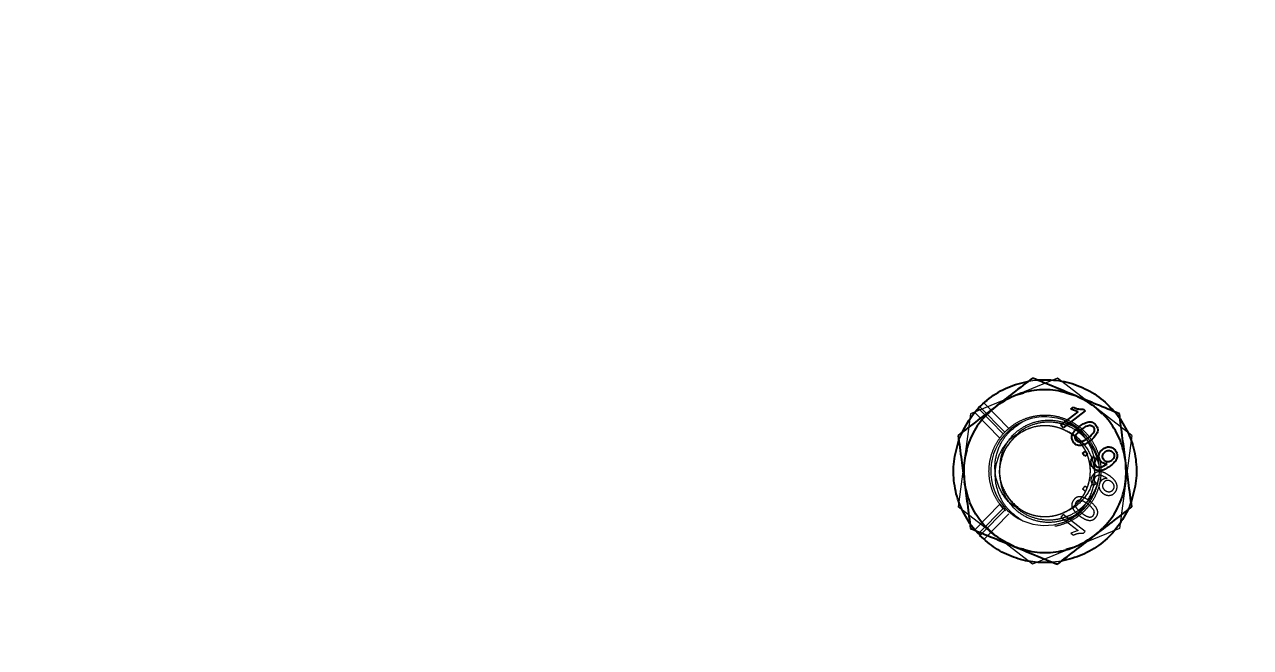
# Model space of a CAD drawing. Header units: millimetres. Extents: x 861 to 27901, y 673 to 17923.
# Drawn here: x 11423.4 to 11602.8, y 5662.5 to 5753.5 of the extents above; entities that cross this region are included whole.
import ezdxf

# ---------------------------------------------------------------- set-up
doc = ezdxf.new("R2010")
doc.units = ezdxf.units.MM
doc.header["$LTSCALE"] = 33.3
doc.linetypes.add('HIDDEN', pattern=[1.905, 1.27, -0.635])
doc.layers.add('CAPA_1', color=7, linetype='Continuous')
doc.styles.add('SLDTEXTSTYLE0', font='TXT', dxfattribs={"width": 0.75})
doc.dimstyles.new('SLDDIMSTYLE0', dxfattribs={"dimtxt": 66.6, "dimasz": 66.6, "dimexe": 0, "dimexo": 0.0625, "dimgap": 16.65, "dimtad": 2, "dimdec": 0, "dimlfac": 1.261261, "dimrnd": 1e-09, "dimzin": 12, "dimdsep": 46, "dimtxsty": 'SLDTEXTSTYLE0', "dimsah": 1, "dimcen": 0.09, "dimadec": 0, "dimazin": 3, "dimtfac": 1, "dimtdec": 0, "dimtofl": 0, "dimtmove": 0, "dimatfit": 3, "dimfxl": 1, "dimfrac": 2, "dimtolj": 1, "dimtzin": 12, "dimarcsym": 0})

# ---------------------------------------------------------------- blocks, each defined once
blk = doc.blocks.new('_D_12')
at = {"layer": 'CAPA_1', "transparency": 16777216}
for p, q in [((10897.43, 5841.2), (14430.99, 5841.2)), ((14397.69, 5841.2), (14397.69, 5357.98)), ((14240.18, 5357.98), (14430.99, 5357.98))]:
    blk.add_line(p, q, dxfattribs=at)
for points in [[(14397.69, 5841.2), (14387.44, 5774.6), (14407.94, 5774.6)], [(14397.69, 5357.98), (14407.94, 5424.58), (14387.44, 5424.58)]]:
    blk.add_solid(points, dxfattribs=at)
at = {"layer": 'CAPA_1', "transparency": 16777216, "insert": (14311.84, 5525.78), "char_height": 66.6, "attachment_point": 1, "rotation": 90, "style": 'SLDTEXTSTYLE0'}
blk.add_mtext('609', dxfattribs=at)
blk = doc.blocks.new('_D_13')
at = {"layer": 'CAPA_1', "transparency": 16777216}
for p, q in [((9823.17, 6912.25), (14695.32, 6912.25)), ((14662.02, 6912.25), (14662.02, 5357.98)), ((14240.18, 5357.98), (14695.32, 5357.98))]:
    blk.add_line(p, q, dxfattribs=at)
for points in [[(14662.02, 6912.25), (14651.77, 6845.65), (14672.27, 6845.65)], [(14662.02, 5357.98), (14672.27, 5424.58), (14651.77, 5424.58)]]:
    blk.add_solid(points, dxfattribs=at)
at = {"layer": 'CAPA_1', "transparency": 16777216, "insert": (14576.17, 6036.69), "char_height": 66.6, "attachment_point": 1, "rotation": 90, "style": 'SLDTEXTSTYLE0'}
blk.add_mtext('1960', dxfattribs=at)

msp = doc.modelspace()

# ---------------------------------------------------------------- linework, layer by layer
at = {"color": 1, "linetype": 'HIDDEN', "lineweight": 18}
for p, q in [((11574.55, 5701.86), (11561.86, 5696.63)), ((11569.76, 5701.24), (11570.64, 5701.46)), ((11570.36, 5701.42), (11571.59, 5701.59)), ((11570.9, 5701.49), (11572.24, 5701.57)), ((11585.44, 5693.48), (11574.55, 5701.86)), ((11568.21, 5699.24), (11569.69, 5699.64)), ((11575.79, 5699.64), (11577.29, 5699.23)), ((11562.62, 5696.94), (11562.99, 5697.42)), ((11562.99, 5697.42), (11566.63, 5693.7)), ((11563.22, 5697.66), (11563.8, 5698.22)), ((11566.85, 5693.94), (11563.22, 5697.66)), ((11563.8, 5698.22), (11564.27, 5698.56)), ((11567.44, 5694.49), (11563.8, 5698.22)), ((11565.4, 5697.58), (11564.4, 5696.59)), ((11579.99, 5697.67), (11581.08, 5696.59)), ((11582.75, 5697.1), (11583.86, 5695.65)), ((11561.86, 5696.63), (11560.04, 5683.01)), ((11562.46, 5696.82), (11566.12, 5693.07)), ((11582.96, 5696.9), (11583.72, 5695.91)), ((11560.14, 5692.77), (11560.62, 5693.92)), ((11560.31, 5693.19), (11560.95, 5694.46)), ((11567.44, 5694.49), (11566.85, 5693.94)), ((11567.57, 5694.59), (11567.44, 5694.49)), ((11570.35, 5694.45), (11570.2, 5694.37)), ((11577.76, 5694.36), (11577.58, 5694.53)), ((11585.44, 5693.48), (11583.62, 5679.87)), ((11560.01, 5692.21), (11560.22, 5692.97)), ((11561.35, 5691.3), (11560.95, 5689.82)), ((11584.13, 5691.3), (11584.49, 5689.93)), ((11561.35, 5685.2), (11560.95, 5686.7)), ((11579.86, 5686.13), (11580.22, 5686.51)), ((11580.4, 5686.34), (11580.6, 5687.22)), ((11581.78, 5687.22), (11581.86, 5687.16)), ((11584.53, 5686.68), (11584.13, 5685.2)), ((11567.37, 5684.42), (11567.74, 5683.9)), ((11578.57, 5686.07), (11578.25, 5685.66)), ((11578.25, 5685.66), (11578.66, 5685.34)), ((11578.98, 5685.75), (11578.57, 5686.07)), ((11570.93, 5674.64), (11560.04, 5683.01)), ((11562.46, 5679.68), (11566.12, 5683.43)), ((11563.22, 5679.31), (11566.63, 5682.8)), ((11566.09, 5683.48), (11566.98, 5682.45)), ((11566.63, 5682.8), (11566.12, 5683.43)), ((11578.71, 5683.03), (11577.58, 5681.97)), ((11584.97, 5682.82), (11584.54, 5682.05)), ((11585.34, 5683.73), (11584.87, 5682.57)), ((11585.48, 5684.35), (11585.07, 5683.06)), ((11566.85, 5682.55), (11563.55, 5679.17)), ((11567.44, 5682), (11563.8, 5678.28)), ((11575.38, 5681.93), (11575.06, 5681.52)), ((11575.06, 5681.52), (11577.58, 5679.58)), ((11578.61, 5679.45), (11575.38, 5681.93)), ((11577.29, 5681.8), (11577.82, 5682.18)), ((11563.29, 5678.78), (11561.74, 5680.63)), ((11562.46, 5679.68), (11561.76, 5680.59)), ((11565.49, 5678.82), (11564.4, 5679.91)), ((11583.62, 5679.87), (11570.93, 5674.64)), ((11577.58, 5679.58), (11576.53, 5679.2)), ((11576.53, 5679.2), (11576.91, 5678.91)), ((11578.4, 5679.18), (11578.61, 5679.45)), ((11577.27, 5677.25), (11575.79, 5676.86)), ((11575.2, 5675.1), (11573.37, 5674.92)), ((11575.12, 5675.08), (11573.89, 5674.91))]:
    msp.add_line(p, q, dxfattribs=at)
at = {"color": 7, "linetype": 'Continuous', "lineweight": 25}
for p, q in [((11578.61, 5697.05), (11575.38, 5694.57)), ((11576.53, 5697.29), (11576.91, 5697.59)), ((11577.58, 5696.91), (11576.53, 5697.29)), ((11578.4, 5697.32), (11578.61, 5697.05)), ((11575.06, 5694.98), (11577.58, 5696.91)), ((11575.38, 5694.57), (11575.06, 5694.98)), ((11578.25, 5690.84), (11578.66, 5691.16)), ((11578.57, 5690.43), (11578.25, 5690.84)), ((11578.98, 5690.75), (11578.57, 5690.43)), ((11578.66, 5691.16), (11578.98, 5690.75)), ((11579.86, 5690.37), (11580.22, 5689.99)), ((11581.78, 5689.27), (11581.86, 5689.34)), ((11562.99, 5679.08), (11562.46, 5679.68)), ((11562.99, 5679.08), (11563.22, 5679.31)), ((11563.22, 5678.83), (11563.55, 5679.17))]:
    msp.add_line(p, q, dxfattribs=at)
at = {"color": 1, "linetype": 'HIDDEN', "lineweight": 18}
msp.add_arc((11572.74, 5688.25), 7.93, 37.5876, 307.5876, dxfattribs=at)
at = {"color": 7, "linetype": 'Continuous', "lineweight": 25}
for points in [[(11560.62, 5693.92), (11561.13, 5694.86), (11562.17, 5696.72), (11564.51, 5698.95), (11567.25, 5700.64), (11569.32, 5701.16), (11570.36, 5701.42)], [(11571.59, 5701.59), (11572.66, 5701.61), (11574.79, 5701.64), (11577.89, 5700.73), (11580.72, 5699.2), (11582.21, 5697.67), (11582.96, 5696.9)], [(11577.27, 5699.24), (11576.28, 5699.57), (11574.3, 5700.21), (11571.15, 5700.16), (11568.1, 5699.39), (11566.36, 5698.24), (11565.49, 5697.67)], [(11584.53, 5689.82), (11584.31, 5690.84), (11583.88, 5692.88), (11582.26, 5695.58), (11580.07, 5697.84), (11578.2, 5698.77), (11577.27, 5699.24)], [(11565.49, 5697.67), (11564.71, 5696.98), (11563.16, 5695.59), (11561.64, 5692.83), (11560.77, 5689.8), (11560.89, 5687.72), (11560.95, 5686.68)], [(11583.72, 5695.91), (11584.27, 5695), (11585.37, 5693.17), (11586.12, 5690.03), (11586.21, 5686.81), (11585.63, 5684.75), (11585.34, 5683.73)], [(11561.76, 5680.59), (11561.21, 5681.5), (11560.11, 5683.33), (11559.36, 5686.47), (11559.27, 5689.69), (11559.85, 5691.74), (11560.14, 5692.77)], [(11579.99, 5678.82), (11580.77, 5679.52), (11582.32, 5680.91), (11583.85, 5683.67), (11584.71, 5686.7), (11584.59, 5688.78), (11584.53, 5689.82)], [(11568.21, 5677.25), (11567.28, 5677.72), (11565.42, 5678.66), (11563.22, 5680.92), (11561.6, 5683.62), (11561.17, 5685.66), (11560.95, 5686.68)], [(11584.87, 5682.57), (11584.35, 5681.64), (11583.31, 5679.77), (11580.97, 5677.55), (11578.23, 5675.86), (11576.16, 5675.34), (11575.12, 5675.08)], [(11573.89, 5674.91), (11572.91, 5674.89), (11570.95, 5674.84), (11568.09, 5675.6), (11565.42, 5676.88), (11563.96, 5678.18), (11563.22, 5678.83)], [(11568.21, 5677.25), (11569.2, 5676.93), (11571.18, 5676.28), (11574.33, 5676.34), (11577.38, 5677.11), (11579.12, 5678.25), (11579.99, 5678.82)]]:
    msp.add_open_spline(points, degree=3, dxfattribs=at)
for points, knots in [([(11570.93, 5701.86), (11569.98, 5701.13), (11568.19, 5699.76), (11566.35, 5698.34), (11565.49, 5697.67)], [0, 0, 0, 0, 0.532771, 1, 1, 1, 1]), ([(11577.27, 5699.24), (11576.27, 5699.66), (11574.12, 5700.54), (11572.04, 5701.4), (11570.93, 5701.86)], [0, 0, 0, 0, 0.467229, 1, 1, 1, 1]), ([(11583.62, 5696.63), (11582.51, 5697.08), (11580.43, 5697.94), (11578.28, 5698.83), (11577.27, 5699.24)], [0, 0, 0, 0, 0.532771, 1, 1, 1, 1]), ([(11565.49, 5697.67), (11564.62, 5697.01), (11562.78, 5695.59), (11561, 5694.22), (11560.04, 5693.48)], [0, 0, 0, 0, 0.467229, 1, 1, 1, 1]), ([(11576.91, 5697.59), (11577.15, 5697.48), (11577.63, 5697.28), (11578.15, 5697.3), (11578.4, 5697.32)], [0, 0, 0, 0, 0.500866, 1, 1, 1, 1]), ([(11577.77, 5694.76), (11577.96, 5694.89), (11578.33, 5695.16), (11578.87, 5695.41), (11579.33, 5695.47), (11579.67, 5695.41), (11579.97, 5695.24), (11580.13, 5695.07), (11580.2, 5694.98)], [0, 0, 0, 0, 0.2504817, 0.5003456, 0.6317049, 0.7502211, 0.8749867, 1, 1, 1, 1]), ([(11584.53, 5689.82), (11584.39, 5690.9), (11584.08, 5693.2), (11583.78, 5695.44), (11583.62, 5696.63)], [0, 0, 0, 0, 0.467229, 1, 1, 1, 1]), ([(11560.04, 5693.48), (11560.2, 5692.3), (11560.5, 5690.06), (11560.81, 5687.76), (11560.95, 5686.68)], [0, 0, 0, 0, 0.532771, 1, 1, 1, 1]), ([(11576.93, 5692.46), (11576.84, 5692.61), (11576.7, 5692.83), (11576.66, 5693.13), (11576.67, 5693.3), (11576.68, 5693.38), (11576.69, 5693.42)], [0, 0, 0, 0, 0.498795, 0.749148, 0.874576, 1, 1, 1, 1]), ([(11576.69, 5693.42), (11576.74, 5693.56), (11576.85, 5693.83), (11577.21, 5694.29), (11577.55, 5694.57), (11577.77, 5694.76)], [0, 0, 0, 0, 0.249754, 0.499871, 1, 1, 1, 1]), ([(11577.31, 5692.75), (11577.26, 5692.82), (11577.17, 5692.96), (11577.17, 5693.22), (11577.22, 5693.46), (11577.5, 5693.88), (11577.83, 5694.14), (11578.09, 5694.34)], [0, 0, 0, 0, 0.124696, 0.249462, 0.374432, 0.499637, 1, 1, 1, 1]), ([(11578.09, 5694.34), (11578.27, 5694.48), (11578.54, 5694.67), (11578.94, 5694.89), (11579.16, 5694.93), (11579.27, 5694.96)], [0, 0, 0, 0, 0.500372, 0.750515, 1, 1, 1, 1]), ([(11579.83, 5694.7), (11579.87, 5694.63), (11579.96, 5694.49), (11579.97, 5694.23), (11579.91, 5693.99), (11579.64, 5693.57), (11579.31, 5693.31), (11579.05, 5693.1)], [0, 0, 0, 0, 0.124745, 0.249484, 0.374471, 0.499648, 1, 1, 1, 1]), ([(11579.27, 5694.96), (11579.33, 5694.96), (11579.43, 5694.95), (11579.59, 5694.9), (11579.72, 5694.82), (11579.79, 5694.74), (11579.83, 5694.7)], [0, 0, 0, 0, 0.250158, 0.500156, 0.750032, 1, 1, 1, 1]), ([(11580.2, 5694.98), (11580.27, 5694.88), (11580.4, 5694.69), (11580.48, 5694.35), (11580.45, 5694), (11580.16, 5693.37), (11579.72, 5692.99), (11579.36, 5692.69)], [0, 0, 0, 0, 0.125373, 0.250644, 0.375698, 0.501113, 1, 1, 1, 1]), ([(11579.36, 5692.69), (11579.18, 5692.55), (11578.8, 5692.28), (11578.27, 5692.04), (11577.81, 5691.98), (11577.47, 5692.03), (11577.16, 5692.2), (11577.01, 5692.38), (11576.93, 5692.46)], [0, 0, 0, 0, 0.250476, 0.500347, 0.625768, 0.750176, 0.87497, 1, 1, 1, 1]), ([(11579.05, 5693.1), (11578.78, 5692.9), (11578.45, 5692.65), (11577.97, 5692.49), (11577.72, 5692.5), (11577.48, 5692.57), (11577.36, 5692.69), (11577.31, 5692.75)], [0, 0, 0, 0, 0.50041, 0.625613, 0.75058, 0.875344, 1, 1, 1, 1]), ([(11581.2, 5691.47), (11581.34, 5691.56), (11581.56, 5691.71), (11581.9, 5691.79), (11582.16, 5691.79), (11582.41, 5691.75), (11582.74, 5691.62), (11582.91, 5691.43), (11583.03, 5691.3)], [0, 0, 0, 0, 0.249869, 0.376454, 0.500348, 0.627239, 0.750824, 1, 1, 1, 1]), ([(11579.72, 5688.84), (11579.64, 5688.96), (11579.52, 5689.14), (11579.46, 5689.42), (11579.46, 5689.71), (11579.58, 5690.05), (11579.77, 5690.27), (11579.86, 5690.37)], [0, 0, 0, 0, 0.249859, 0.375718, 0.500481, 0.749846, 1, 1, 1, 1]), ([(11580.22, 5689.99), (11580.16, 5689.92), (11580.06, 5689.79), (11579.98, 5689.6), (11579.97, 5689.45), (11579.99, 5689.32), (11580.04, 5689.21), (11580.09, 5689.14), (11580.11, 5689.11)], [0, 0, 0, 0, 0.276477, 0.499318, 0.623718, 0.749496, 0.874756, 1, 1, 1, 1]), ([(11580.87, 5689.75), (11580.82, 5689.82), (11580.73, 5689.95), (11580.65, 5690.19), (11580.63, 5690.43), (11580.65, 5690.67), (11580.73, 5690.91), (11580.89, 5691.2), (11581.08, 5691.36), (11581.2, 5691.47)], [0, 0, 0, 0, 0.125074, 0.250064, 0.373261, 0.500199, 0.624296, 0.750369, 1, 1, 1, 1]), ([(11581.34, 5689.91), (11581.28, 5690), (11581.19, 5690.14), (11581.15, 5690.35), (11581.16, 5690.51), (11581.2, 5690.66), (11581.3, 5690.86), (11581.42, 5690.96), (11581.5, 5691.04)], [0, 0, 0, 0, 0.249521, 0.373851, 0.499889, 0.624096, 0.750315, 1, 1, 1, 1]), ([(11582.48, 5689.82), (11582.39, 5689.76), (11582.26, 5689.67), (11582.05, 5689.61), (11581.88, 5689.6), (11581.72, 5689.63), (11581.52, 5689.71), (11581.41, 5689.83), (11581.34, 5689.91)], [0, 0, 0, 0, 0.249976, 0.378222, 0.500342, 0.627452, 0.750811, 1, 1, 1, 1]), ([(11581.5, 5691.04), (11581.59, 5691.1), (11581.78, 5691.23), (11582.07, 5691.27), (11582.3, 5691.24), (11582.51, 5691.16), (11582.63, 5691.04), (11582.71, 5690.95)], [0, 0, 0, 0, 0.25025, 0.499842, 0.629576, 0.750665, 1, 1, 1, 1]), ([(11583.03, 5691.3), (11583.1, 5691.21), (11583.22, 5691.02), (11583.3, 5690.69), (11583.3, 5690.35), (11583.18, 5689.91), (11582.84, 5689.45), (11582.49, 5689.17), (11582.32, 5689.03)], [0, 0, 0, 0, 0.125064, 0.25009, 0.37511, 0.500169, 0.749441, 1, 1, 1, 1]), ([(11582.71, 5690.95), (11582.77, 5690.86), (11582.86, 5690.72), (11582.88, 5690.5), (11582.86, 5690.34), (11582.8, 5690.18), (11582.69, 5690), (11582.57, 5689.89), (11582.48, 5689.82)], [0, 0, 0, 0, 0.249017, 0.372138, 0.499365, 0.623562, 0.749893, 1, 1, 1, 1]), ([(11585.44, 5683.01), (11585.28, 5684.2), (11584.98, 5686.44), (11584.67, 5688.74), (11584.53, 5689.82)], [0, 0, 0, 0, 0.532771, 1, 1, 1, 1]), ([(11582.32, 5689.03), (11582.12, 5688.89), (11581.72, 5688.6), (11581.15, 5688.35), (11580.65, 5688.31), (11580.29, 5688.39), (11579.97, 5688.57), (11579.8, 5688.75), (11579.72, 5688.84)], [0, 0, 0, 0, 0.250485, 0.500119, 0.627899, 0.750092, 0.874994, 1, 1, 1, 1]), ([(11580.11, 5689.11), (11580.16, 5689.05), (11580.27, 5688.93), (11580.48, 5688.83), (11580.72, 5688.79), (11581.18, 5688.89), (11581.51, 5689.11), (11581.78, 5689.27)], [0, 0, 0, 0, 0.125207, 0.25031, 0.375339, 0.50062, 1, 1, 1, 1]), ([(11581.86, 5689.34), (11581.76, 5689.33), (11581.58, 5689.33), (11581.31, 5689.41), (11581.05, 5689.54), (11580.93, 5689.68), (11580.87, 5689.75)], [0, 0, 0, 0, 0.248943, 0.49945, 0.750285, 1, 1, 1, 1]), ([(11560.95, 5686.68), (11561.1, 5685.6), (11561.4, 5683.29), (11561.7, 5681.06), (11561.86, 5679.87)], [0, 0, 0, 0, 0.467229, 1, 1, 1, 1]), ([(11579.99, 5678.82), (11580.86, 5679.49), (11582.7, 5680.91), (11584.48, 5682.28), (11585.44, 5683.01)], [0, 0, 0, 0, 0.467229, 1, 1, 1, 1]), ([(11561.86, 5679.87), (11562.97, 5679.41), (11565.05, 5678.56), (11567.2, 5677.67), (11568.21, 5677.25)], [0, 0, 0, 0, 0.532771, 1, 1, 1, 1]), ([(11568.21, 5677.25), (11569.21, 5676.84), (11571.36, 5675.95), (11573.44, 5675.09), (11574.55, 5674.64)], [0, 0, 0, 0, 0.467229, 1, 1, 1, 1]), ([(11574.55, 5674.64), (11575.5, 5675.37), (11577.29, 5676.74), (11579.13, 5678.16), (11579.99, 5678.82)], [0, 0, 0, 0, 0.532771, 1, 1, 1, 1])]:
    msp.add_open_spline(points, degree=3, knots=knots, dxfattribs=at)
at = {"color": 1, "linetype": 'HIDDEN', "lineweight": 18}
for points in [[(11566.12, 5683.43), (11565.83, 5683.87), (11565.26, 5684.75), (11564.75, 5686.25), (11564.51, 5687.81), (11564.58, 5689.39), (11564.95, 5690.92), (11565.6, 5692.36), (11566.52, 5693.65), (11567.66, 5694.74), (11568.99, 5695.59), (11570.46, 5696.17), (11572.01, 5696.46), (11573.59, 5696.45), (11575.14, 5696.13), (11576.6, 5695.53), (11577.92, 5694.66), (11579.05, 5693.55), (11579.94, 5692.25), (11580.58, 5690.8), (11580.92, 5689.26), (11580.96, 5687.68), (11580.7, 5686.12), (11580.15, 5684.64), (11579.33, 5683.3), (11578.26, 5682.13), (11576.99, 5681.19), (11575.57, 5680.51), (11574.04, 5680.11), (11572.46, 5680.01), (11570.89, 5680.22), (11569.4, 5680.72), (11568.01, 5681.48), (11567.24, 5682.2), (11566.85, 5682.55)], [(11567.48, 5684.2), (11567.03, 5684.95), (11566.12, 5686.45), (11565.99, 5689.14), (11566.83, 5691.64), (11568.58, 5693.65), (11570.97, 5694.83), (11573.62, 5695.01), (11576.14, 5694.16), (11578.14, 5692.41), (11579.32, 5690.02), (11579.5, 5687.37), (11578.65, 5684.85), (11576.9, 5682.85), (11574.51, 5681.67), (11571.87, 5681.5), (11569.31, 5682.31), (11568.09, 5683.57), (11567.48, 5684.2)], [(11579.02, 5693.09), (11579.32, 5692.65), (11579.91, 5691.79), (11580.44, 5690.32), (11580.72, 5688.77), (11580.64, 5687.73), (11580.6, 5687.21)], [(11567.48, 5684.2), (11567.23, 5684.56), (11566.74, 5685.28), (11566.29, 5686.52), (11566.06, 5687.81), (11566.12, 5688.68), (11566.16, 5689.12)]]:
    msp.add_open_spline(points, degree=3, dxfattribs=at)
for points, knots in [([(11569.11, 5682.69), (11568.76, 5682.85), (11567.63, 5683.37), (11566.31, 5685.08), (11565.39, 5687.45), (11565.38, 5690.01), (11566.13, 5692.19), (11567.48, 5694.13), (11568.75, 5694.98), (11569.5, 5695.49)], [0, 0, 0, 0, 0.073226, 0.23471, 0.3941, 0.554574, 0.712039, 0.827456, 1, 1, 1, 1]), ([(11566.16, 5689.12), (11566.21, 5689.58), (11566.31, 5690.5), (11566.92, 5692.07), (11568.04, 5693.64), (11569.78, 5694.93), (11571.76, 5695.64), (11573.86, 5695.78), (11575.91, 5695.32), (11577.7, 5694.4), (11578.61, 5693.49), (11579.02, 5693.09)], [0, 0, 0, 0, 0.081677, 0.161349, 0.291035, 0.413148, 0.534221, 0.654764, 0.776345, 0.898838, 1, 1, 1, 1]), ([(11580.6, 5689.29), (11580.51, 5689.66), (11580.33, 5690.4), (11579.89, 5691.34), (11579.39, 5692.18), (11578.81, 5692.93), (11577.87, 5693.85), (11576.9, 5694.49), (11576.04, 5694.87), (11575.56, 5695.05), (11575.03, 5695.2), (11574.01, 5695.42), (11572.48, 5695.46), (11570.53, 5694.95), (11568.96, 5694.08), (11568.28, 5693.23), (11568.03, 5692.92)], [0, 0, 0, 0, 0.069953, 0.139917, 0.190193, 0.248551, 0.314879, 0.430246, 0.459213, 0.488205, 0.524205, 0.55973, 0.679272, 0.802424, 0.926676, 1, 1, 1, 1]), ([(11575.59, 5695.65), (11576.41, 5695.15), (11577.83, 5694.31), (11579.31, 5692.23), (11580.03, 5690.24), (11580.01, 5688.85), (11580, 5688.35)], [0, 0, 0, 0, 0.314695, 0.54128, 0.834453, 1, 1, 1, 1]), ([(11569.91, 5694.22), (11569.27, 5693.94), (11567.85, 5693.33), (11566.3, 5691.43), (11565.39, 5689.05), (11565.38, 5686.49), (11566.13, 5684.31), (11567.48, 5682.36), (11568.75, 5681.52), (11569.5, 5681.01)], [0, 0, 0, 0, 0.123454, 0.276185, 0.426937, 0.578714, 0.727646, 0.836807, 1, 1, 1, 1]), ([(11567.48, 5684.2), (11567.67, 5683.96), (11568.16, 5683.38), (11568.87, 5682.83), (11569.52, 5682.43), (11569.98, 5682.2), (11570.56, 5681.96), (11571, 5681.84), (11571.24, 5681.78), (11571.24, 5681.78), (11571.24, 5681.78), (11571.24, 5681.78), (11571.24, 5681.78), (11571.25, 5681.78), (11571.25, 5681.78), (11571.27, 5681.77), (11571.3, 5681.77), (11571.37, 5681.75), (11571.58, 5681.71), (11572.29, 5681.59), (11573.1, 5681.59), (11573.89, 5681.7), (11574.34, 5681.8), (11574.85, 5681.94), (11575.3, 5682.11), (11575.57, 5682.24), (11575.84, 5682.37), (11576.18, 5682.56), (11576.66, 5682.88), (11577.11, 5683.23), (11577.5, 5683.61), (11577.88, 5684.03), (11578.27, 5684.55), (11578.57, 5685.05), (11578.74, 5685.39), (11578.86, 5685.67), (11579.01, 5686.04), (11579.18, 5686.58), (11579.3, 5687.14), (11579.37, 5687.74), (11579.39, 5688.34), (11579.36, 5688.89), (11579.29, 5689.36), (11579.22, 5689.7), (11579.17, 5689.9), (11579.11, 5690.15), (11578.99, 5690.52), (11578.78, 5691.02), (11578.57, 5691.45), (11578.35, 5691.81), (11578.01, 5692.31), (11577.46, 5692.96), (11576.67, 5693.64), (11575.89, 5694.12), (11575.15, 5694.45), (11574.46, 5694.68), (11573.75, 5694.82), (11573.04, 5694.9), (11571.81, 5694.89), (11570.05, 5694.47), (11568.12, 5693.19), (11566.68, 5691.35), (11566.33, 5689.86), (11566.16, 5689.12)], [0, 0, 0, 0, 0.025018, 0.062505, 0.073457, 0.087536, 0.104741, 0.12507, 0.12508, 0.125088, 0.125103, 0.125129, 0.125176, 0.125264, 0.125429, 0.125753, 0.126422, 0.127908, 0.131491, 0.144058, 0.187539, 0.197474, 0.209566, 0.225509, 0.240805, 0.248969, 0.250106, 0.265748, 0.281391, 0.297034, 0.312676, 0.325838, 0.344007, 0.365974, 0.374124, 0.375253, 0.390902, 0.40655, 0.422199, 0.437847, 0.456199, 0.471384, 0.483402, 0.495485, 0.499868, 0.500438, 0.516867, 0.531646, 0.544772, 0.556248, 0.566071, 0.595236, 0.625559, 0.651348, 0.670843, 0.691622, 0.711565, 0.729805, 0.750654, 0.81299, 0.875327, 0.937663, 1, 1, 1, 1]), ([(11575.59, 5680.85), (11576.41, 5681.34), (11577.82, 5682.19), (11579.31, 5684.27), (11580.01, 5686.32), (11580.08, 5688.62), (11579.48, 5690.88), (11578.15, 5692.68), (11576.71, 5693.78), (11575.87, 5694.14), (11575.45, 5694.31)], [0, 0, 0, 0, 0.165815, 0.285204, 0.439678, 0.538055, 0.684865, 0.841009, 0.920503, 1, 1, 1, 1]), ([(11580, 5688.14), (11579.84, 5687.32), (11579.52, 5685.61), (11578.15, 5683.82), (11576.71, 5682.71), (11575.87, 5682.36), (11575.45, 5682.19)], [0, 0, 0, 0, 0.315902, 0.654861, 0.827426, 1, 1, 1, 1]), ([(11582.32, 5687.47), (11582.12, 5687.61), (11581.72, 5687.9), (11581.15, 5688.15), (11580.65, 5688.19), (11580.29, 5688.11), (11579.97, 5687.93), (11579.8, 5687.75), (11579.72, 5687.66)], [0, 0, 0, 0, 0.250485, 0.500118, 0.62804, 0.750092, 0.874994, 1, 1, 1, 1]), ([(11566.16, 5687.38), (11566.21, 5686.91), (11566.31, 5685.99), (11566.92, 5684.43), (11568.04, 5682.86), (11569.78, 5681.57), (11571.76, 5680.86), (11573.86, 5680.72), (11575.91, 5681.18), (11577.7, 5682.1), (11578.61, 5683), (11579.02, 5683.41)], [0, 0, 0, 0, 0.081677, 0.16135, 0.291036, 0.413148, 0.534221, 0.654765, 0.776346, 0.898839, 1, 1, 1, 1]), ([(11580.6, 5687.21), (11580.51, 5686.84), (11580.33, 5686.1), (11579.89, 5685.15), (11579.39, 5684.32), (11578.81, 5683.56), (11577.87, 5682.65), (11576.9, 5682.01), (11576.04, 5681.63), (11575.56, 5681.45), (11575.03, 5681.29), (11574.01, 5681.08), (11572.48, 5681.04), (11570.53, 5681.54), (11568.74, 5682.59), (11567.9, 5683.66), (11567.48, 5684.2)], [0, 0, 0, 0, 0.066556, 0.133122, 0.180956, 0.23648, 0.299587, 0.40935, 0.43691, 0.464494, 0.498746, 0.532546, 0.646282, 0.763453, 0.881671, 1, 1, 1, 1]), ([(11577.58, 5681.97), (11577.85, 5682.2), (11578.21, 5682.49), (11578.57, 5682.87), (11578.79, 5683.12), (11579.04, 5683.42), (11579.34, 5683.84), (11579.79, 5684.58), (11580.31, 5685.68), (11580.5, 5686.7), (11580.6, 5687.21)], [0, 0, 0, 0, 0.174168, 0.224334, 0.249848, 0.333258, 0.41667, 0.500084, 0.750043, 1, 1, 1, 1]), ([(11579.72, 5687.66), (11579.64, 5687.54), (11579.52, 5687.36), (11579.46, 5687.08), (11579.46, 5686.79), (11579.58, 5686.44), (11579.77, 5686.23), (11579.86, 5686.13)], [0, 0, 0, 0, 0.249859, 0.375956, 0.500482, 0.749847, 1, 1, 1, 1]), ([(11580.22, 5686.51), (11580.16, 5686.58), (11580.06, 5686.7), (11579.98, 5686.9), (11579.97, 5687.05), (11580, 5687.22), (11580.07, 5687.32), (11580.11, 5687.39)], [0, 0, 0, 0, 0.277074, 0.499914, 0.624834, 0.750381, 1, 1, 1, 1]), ([(11580.11, 5687.39), (11580.16, 5687.45), (11580.27, 5687.57), (11580.48, 5687.67), (11580.72, 5687.71), (11581.18, 5687.6), (11581.51, 5687.39), (11581.78, 5687.22)], [0, 0, 0, 0, 0.125207, 0.25031, 0.375339, 0.50062, 1, 1, 1, 1]), ([(11580.87, 5686.75), (11580.84, 5686.71), (11580.8, 5686.65), (11580.72, 5686.5), (11580.65, 5686.31), (11580.63, 5686.07), (11580.65, 5685.82), (11580.73, 5685.59), (11580.89, 5685.3), (11581.08, 5685.14), (11581.2, 5685.03)], [0, 0, 0, 0, 0.062611, 0.125226, 0.250194, 0.373586, 0.500286, 0.62458, 0.750412, 1, 1, 1, 1]), ([(11581.86, 5687.16), (11581.76, 5687.16), (11581.58, 5687.17), (11581.3, 5687.09), (11581.05, 5686.96), (11580.93, 5686.82), (11580.87, 5686.75)], [0, 0, 0, 0, 0.2495405, 0.5019797, 0.7513718, 1, 1, 1, 1]), ([(11581.34, 5686.59), (11581.28, 5686.5), (11581.19, 5686.36), (11581.15, 5686.15), (11581.16, 5685.99), (11581.2, 5685.83), (11581.3, 5685.64), (11581.42, 5685.53), (11581.5, 5685.46)], [0, 0, 0, 0, 0.2495203, 0.3735284, 0.4998884, 0.6237899, 0.7503157, 1, 1, 1, 1]), ([(11582.48, 5686.68), (11582.39, 5686.74), (11582.26, 5686.83), (11582.05, 5686.89), (11581.88, 5686.9), (11581.72, 5686.87), (11581.52, 5686.79), (11581.41, 5686.67), (11581.34, 5686.59)], [0, 0, 0, 0, 0.249977, 0.377915, 0.500342, 0.627106, 0.750811, 1, 1, 1, 1]), ([(11583.03, 5685.2), (11583.1, 5685.29), (11583.22, 5685.48), (11583.3, 5685.81), (11583.3, 5686.15), (11583.18, 5686.58), (11582.84, 5687.05), (11582.49, 5687.33), (11582.32, 5687.47)], [0, 0, 0, 0, 0.125064, 0.25009, 0.37511, 0.500169, 0.749441, 1, 1, 1, 1]), ([(11582.71, 5685.55), (11582.77, 5685.64), (11582.86, 5685.78), (11582.88, 5686), (11582.86, 5686.16), (11582.8, 5686.31), (11582.69, 5686.5), (11582.57, 5686.61), (11582.48, 5686.68)], [0, 0, 0, 0, 0.2490172, 0.3718447, 0.4993648, 0.6232259, 0.7498924, 1, 1, 1, 1]), ([(11579.36, 5683.81), (11579.18, 5683.95), (11578.8, 5684.22), (11578.27, 5684.46), (11577.81, 5684.52), (11577.47, 5684.47), (11577.16, 5684.29), (11577.01, 5684.12), (11576.93, 5684.03)], [0, 0, 0, 0, 0.2504715, 0.5003388, 0.6261881, 0.7501805, 0.8749718, 1, 1, 1, 1]), ([(11581.2, 5685.03), (11581.34, 5684.93), (11581.56, 5684.79), (11581.9, 5684.71), (11582.16, 5684.7), (11582.41, 5684.75), (11582.74, 5684.88), (11582.91, 5685.07), (11583.03, 5685.2)], [0, 0, 0, 0, 0.249869, 0.376654, 0.500348, 0.627459, 0.750824, 1, 1, 1, 1]), ([(11581.5, 5685.46), (11581.59, 5685.4), (11581.78, 5685.27), (11582.07, 5685.23), (11582.3, 5685.26), (11582.51, 5685.34), (11582.63, 5685.46), (11582.71, 5685.55)], [0, 0, 0, 0, 0.2502502, 0.4998414, 0.6292884, 0.7506655, 1, 1, 1, 1]), ([(11576.93, 5684.03), (11576.84, 5683.89), (11576.7, 5683.67), (11576.65, 5683.33), (11576.68, 5683.16), (11576.69, 5683.07)], [0, 0, 0, 0, 0.499036, 0.74951, 1, 1, 1, 1]), ([(11576.69, 5683.07), (11576.74, 5682.94), (11576.85, 5682.67), (11577.21, 5682.21), (11577.55, 5681.93), (11577.77, 5681.74)], [0, 0, 0, 0, 0.2497536, 0.4998715, 1, 1, 1, 1]), ([(11577.31, 5683.75), (11577.26, 5683.68), (11577.17, 5683.53), (11577.17, 5683.28), (11577.22, 5683.03), (11577.5, 5682.62), (11577.83, 5682.36), (11578.09, 5682.15)], [0, 0, 0, 0, 0.124696, 0.249462, 0.374432, 0.499637, 1, 1, 1, 1]), ([(11579.05, 5683.4), (11578.78, 5683.6), (11578.45, 5683.84), (11577.97, 5684.01), (11577.72, 5684), (11577.48, 5683.93), (11577.36, 5683.81), (11577.31, 5683.75)], [0, 0, 0, 0, 0.50041, 0.625613, 0.75058, 0.875344, 1, 1, 1, 1]), ([(11579.83, 5681.8), (11579.87, 5681.87), (11579.96, 5682.01), (11579.97, 5682.27), (11579.91, 5682.51), (11579.64, 5682.93), (11579.31, 5683.19), (11579.05, 5683.4)], [0, 0, 0, 0, 0.124745, 0.249484, 0.374471, 0.499648, 1, 1, 1, 1]), ([(11580.2, 5681.52), (11580.27, 5681.61), (11580.4, 5681.8), (11580.48, 5682.15), (11580.45, 5682.5), (11580.16, 5683.13), (11579.72, 5683.51), (11579.36, 5683.81)], [0, 0, 0, 0, 0.1253733, 0.2506437, 0.3756975, 0.5011132, 1, 1, 1, 1]), ([(11577.77, 5681.74), (11577.96, 5681.61), (11578.33, 5681.34), (11578.87, 5681.09), (11579.33, 5681.03), (11579.67, 5681.09), (11579.97, 5681.26), (11580.13, 5681.43), (11580.2, 5681.52)], [0, 0, 0, 0, 0.250482, 0.500345, 0.631866, 0.750221, 0.874987, 1, 1, 1, 1]), ([(11578.09, 5682.15), (11578.27, 5682.02), (11578.54, 5681.82), (11578.94, 5681.61), (11579.16, 5681.56), (11579.27, 5681.54)], [0, 0, 0, 0, 0.500372, 0.750515, 1, 1, 1, 1]), ([(11579.27, 5681.54), (11579.33, 5681.54), (11579.43, 5681.55), (11579.59, 5681.59), (11579.7, 5681.67), (11579.78, 5681.74), (11579.81, 5681.78), (11579.83, 5681.8)], [0, 0, 0, 0, 0.250055, 0.499949, 0.749722, 0.874857, 1, 1, 1, 1]), ([(11576.91, 5678.91), (11577.15, 5679.01), (11577.63, 5679.22), (11578.15, 5679.19), (11578.4, 5679.18)], [0, 0, 0, 0, 0.500866, 1, 1, 1, 1]), ([(11581.08, 5679.91), (11580.75, 5679.49), (11580.39, 5679.04), (11579.9, 5678.76), (11579.86, 5678.74)], [0, 0, 0, 0, 0.928699, 1, 1, 1, 1]), ([(11569.69, 5676.86), (11569.16, 5676.94), (11568.59, 5677.02), (11568.1, 5677.31), (11568.07, 5677.33)], [0, 0, 0, 0, 0.928699, 1, 1, 1, 1])]:
    msp.add_open_spline(points, degree=3, knots=knots, dxfattribs=at)

# ---------------------------------------------------------------- dimensions: what is measured, and where the dimension line sits
at = {"layer": 'CAPA_1'}
for base, p1, picture, middle in [((14662.02, 5357.98), (9780.88, 6912.25), '_D_13', (14662.02, 6135.11)), ((14397.69, 5357.98), (10855.14, 5841.2), '_D_12', (14397.69, 5599.59))]:
    dim = msp.add_linear_dim(base=base, p1=p1, p2=(14197.89, 5357.98), angle=90, dimstyle='SLDDIMSTYLE0', dxfattribs=at)
    dim.commit()
    dim.dimension.update_dxf_attribs({"geometry": picture, "text_midpoint": middle, "dimtype": 160})

doc.saveas('drawing.dxf')
